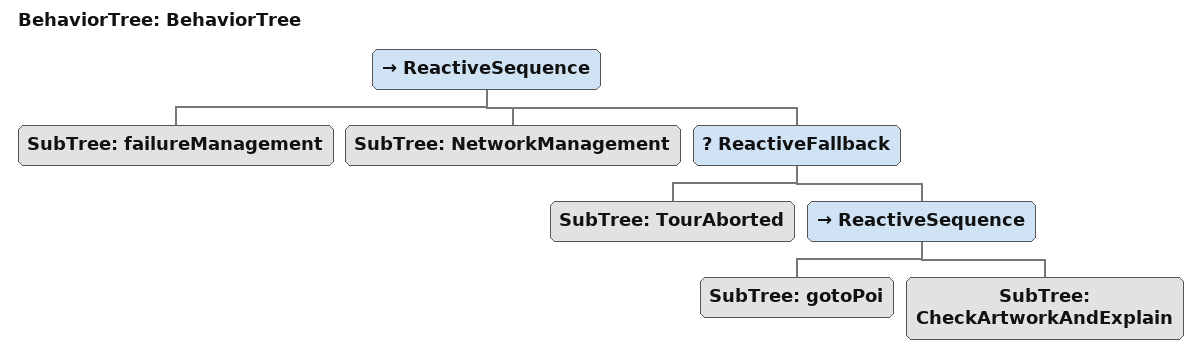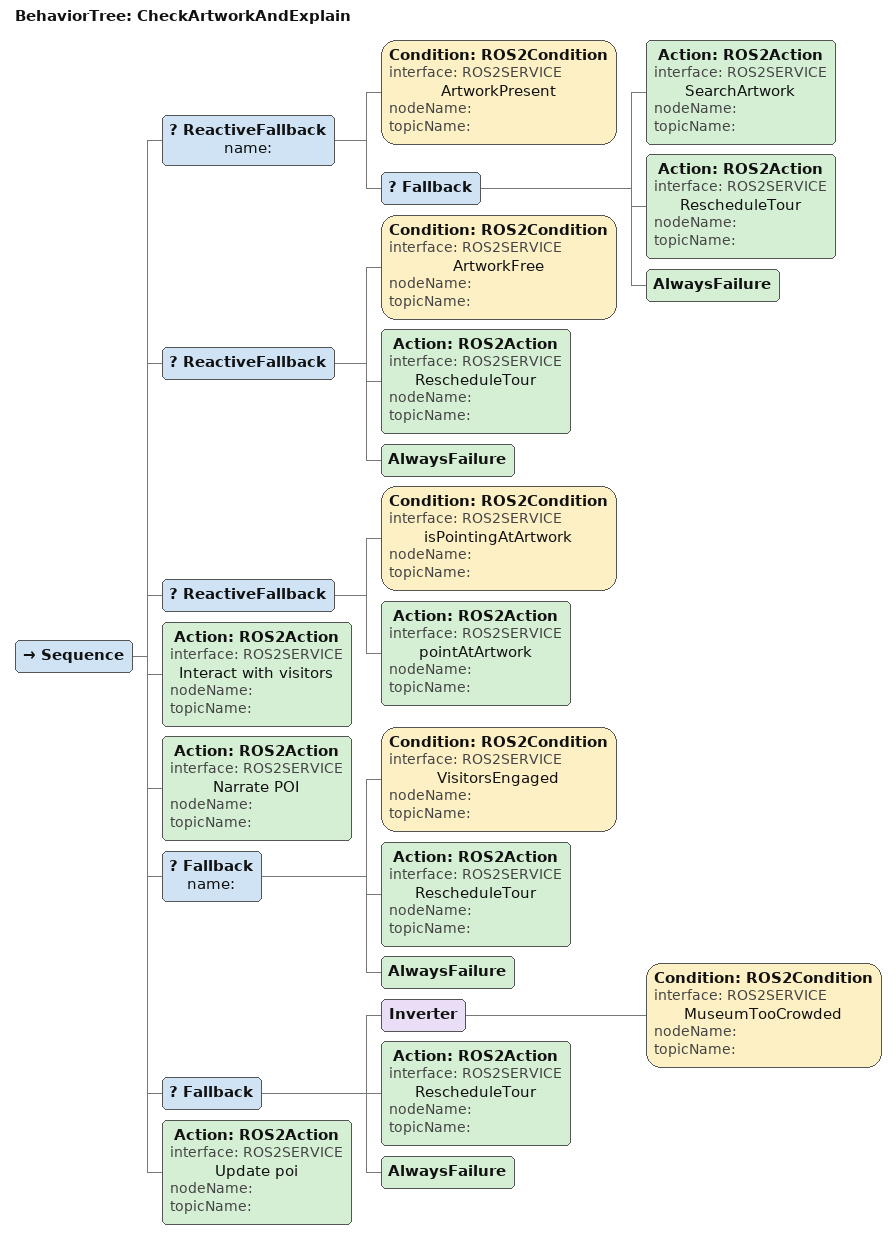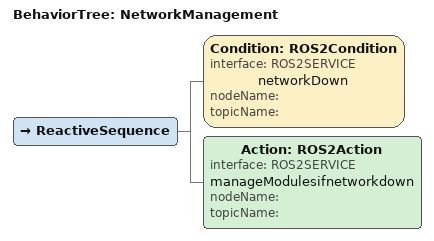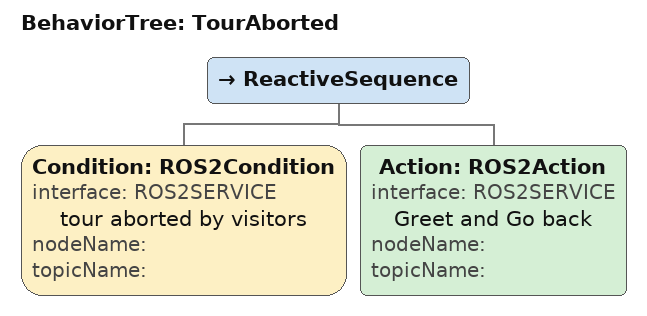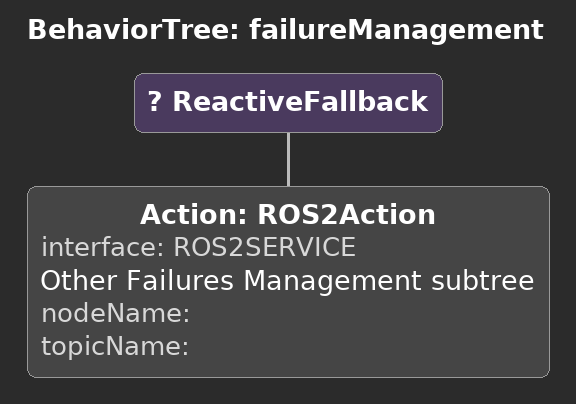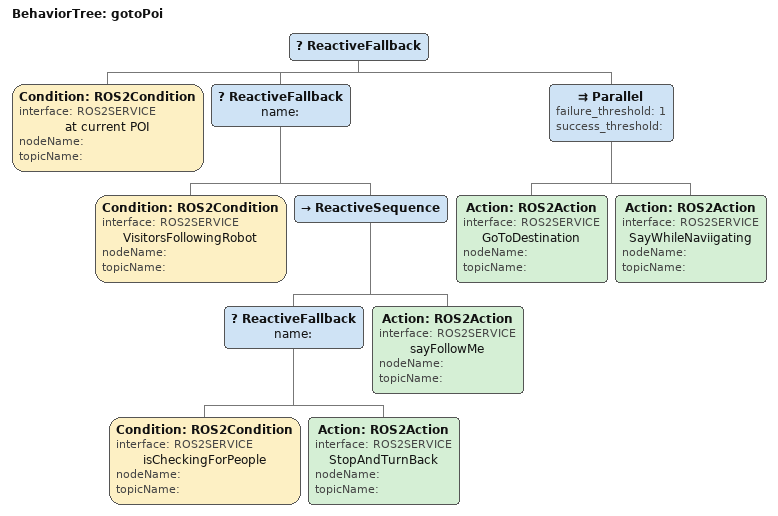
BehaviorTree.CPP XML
<?xml version="1.0"?>
<root main_tree_to_execute="BehaviorTree">
    <BehaviorTree ID="BehaviorTree">
        <ReactiveSequence>
            <SubTree ID="failureManagement"/>
            <SubTree ID="NetworkManagement"/>
            <ReactiveFallback>
                <SubTree ID="TourAborted"/>
                <ReactiveSequence>
                    <SubTree ID="gotoPoi"/>
                    <SubTree ID="CheckArtworkAndExplain"/>
                </ReactiveSequence>
            </ReactiveFallback>
        </ReactiveSequence>
    </BehaviorTree>
    <BehaviorTree ID="CheckArtworkAndExplain">
        <Sequence>
            <ReactiveFallback name="">
                <Condition ID="ROS2Condition" interface="ROS2SERVICE" name="ArtworkPresent" nodeName="" topicName=""/>
                <Fallback>
                    <Action ID="ROS2Action" interface="ROS2SERVICE" name="SearchArtwork" nodeName="" topicName=""/>
                    <Action ID="ROS2Action" interface="ROS2SERVICE" name="RescheduleTour" nodeName="" topicName=""/>
                    <AlwaysFailure/>
                </Fallback>
            </ReactiveFallback>
            <ReactiveFallback>
                <Condition ID="ROS2Condition" interface="ROS2SERVICE" name="ArtworkFree" nodeName="" topicName=""/>
                <Action ID="ROS2Action" interface="ROS2SERVICE" name="RescheduleTour" nodeName="" topicName=""/>
                <AlwaysFailure/>
            </ReactiveFallback>
            <ReactiveFallback>
                <Condition ID="ROS2Condition" interface="ROS2SERVICE" name="isPointingAtArtwork" nodeName="" topicName=""/>
                <Action ID="ROS2Action" interface="ROS2SERVICE" name="pointAtArtwork" nodeName="" topicName=""/>
            </ReactiveFallback>
            <Action ID="ROS2Action" interface="ROS2SERVICE" name="Interact with visitors" nodeName="" topicName=""/>
            <Action ID="ROS2Action" interface="ROS2SERVICE" name="Narrate POI" nodeName="" topicName=""/>
            <Fallback name="">
                <Condition ID="ROS2Condition" interface="ROS2SERVICE" name="VisitorsEngaged" nodeName="" topicName=""/>
                <Action ID="ROS2Action" interface="ROS2SERVICE" name="RescheduleTour" nodeName="" topicName=""/>
                <AlwaysFailure/>
            </Fallback>
            <Fallback>
                <Inverter>
                    <Condition ID="ROS2Condition" interface="ROS2SERVICE" name="MuseumTooCrowded" nodeName="" topicName=""/>
                </Inverter>
                <Action ID="ROS2Action" interface="ROS2SERVICE" name="RescheduleTour" nodeName="" topicName=""/>
                <AlwaysFailure/>
            </Fallback>
            <Action ID="ROS2Action" interface="ROS2SERVICE" name="Update poi" nodeName="" topicName=""/>
        </Sequence>
    </BehaviorTree>
    <BehaviorTree ID="NetworkManagement">
        <ReactiveSequence>
            <Condition ID="ROS2Condition" interface="ROS2SERVICE" name="networkDown" nodeName="" topicName=""/>
            <Action ID="ROS2Action" interface="ROS2SERVICE" name="manageModulesifnetworkdown" nodeName="" topicName=""/>
        </ReactiveSequence>
    </BehaviorTree>
    <BehaviorTree ID="TourAborted">
        <ReactiveSequence>
            <Condition ID="ROS2Condition" interface="ROS2SERVICE" name="tour aborted by visitors" nodeName="" topicName=""/>
            <Action ID="ROS2Action" interface="ROS2SERVICE" name="Greet and Go back" nodeName="" topicName=""/>
        </ReactiveSequence>
    </BehaviorTree>
    <BehaviorTree ID="failureManagement">
        <ReactiveFallback>
            <Action ID="ROS2Action" interface="ROS2SERVICE" name="Other Failures Management subtree" nodeName="" topicName=""/>
        </ReactiveFallback>
    </BehaviorTree>
    <BehaviorTree ID="gotoPoi">
        <ReactiveFallback>
            <Condition ID="ROS2Condition" interface="ROS2SERVICE" name="at current POI" nodeName="" topicName=""/>
            <ReactiveFallback name="">
                <Condition ID="ROS2Condition" interface="ROS2SERVICE" name="VisitorsFollowingRobot" nodeName="" topicName=""/>
                <ReactiveSequence>
                    <ReactiveFallback name="">
                        <Condition ID="ROS2Condition" interface="ROS2SERVICE" name="isCheckingForPeople" nodeName="" topicName=""/>
                        <Action ID="ROS2Action" interface="ROS2SERVICE" name="StopAndTurnBack" nodeName="" topicName=""/>
                    </ReactiveFallback>
                    <Action ID="ROS2Action" interface="ROS2SERVICE" name="sayFollowMe" nodeName="" topicName=""/>
                </ReactiveSequence>
            </ReactiveFallback>
            <Parallel failure_threshold="1" success_threshold="">
                <Action ID="ROS2Action" interface="ROS2SERVICE" name="GoToDestination" nodeName="" topicName=""/>
                <Action ID="ROS2Action" interface="ROS2SERVICE" name="SayWhileNaviigating" nodeName="" topicName=""/>
            </Parallel>
        </ReactiveFallback>
    </BehaviorTree>
</root>
